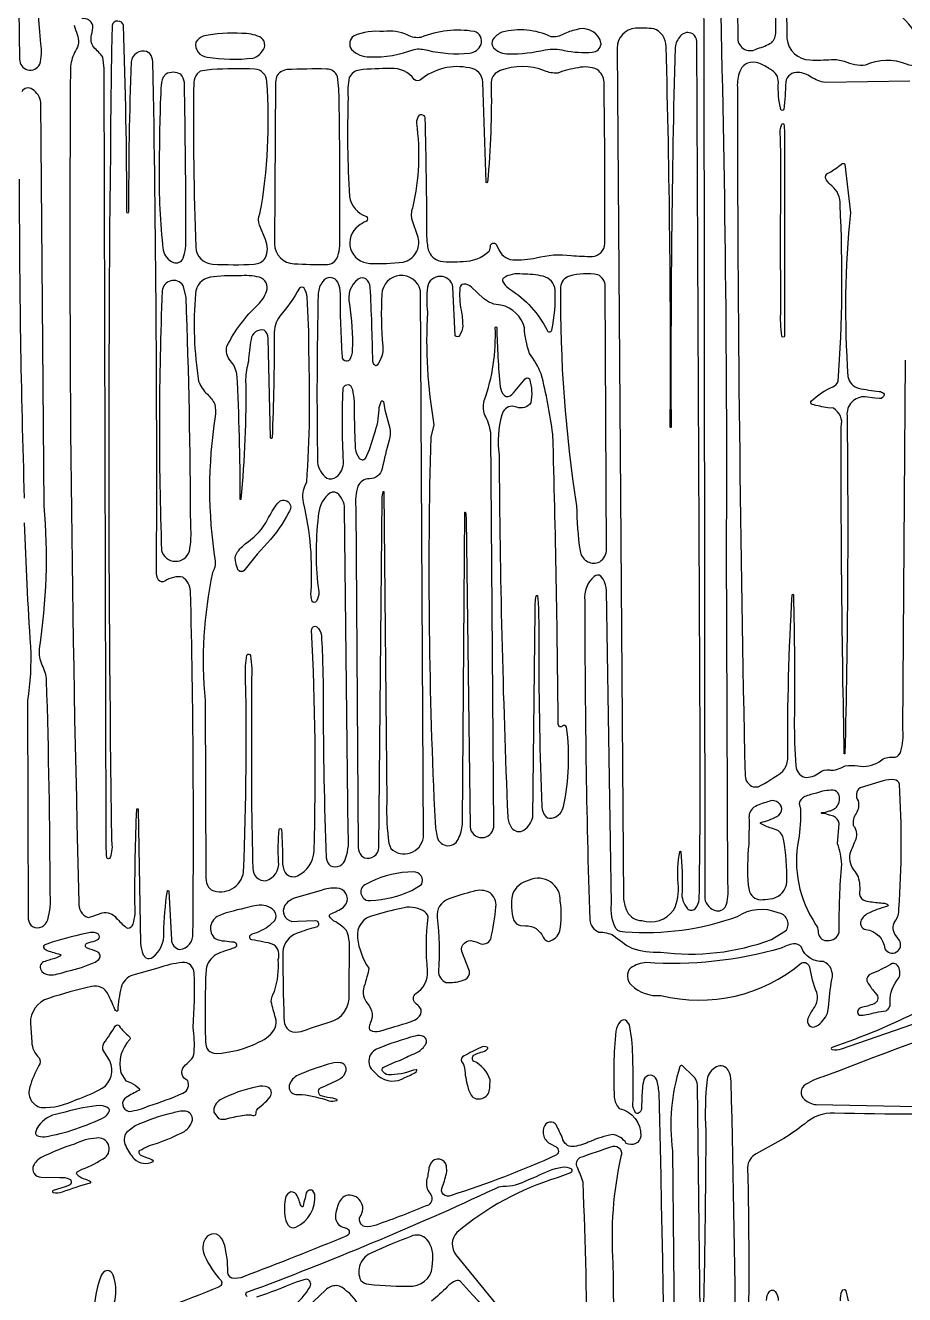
# Model space of a CAD drawing. Header units: metres. Extents: x 0.1 to 11.9, y 2.5 to 10.6.
# Drawn here: x 7.717 to 9.072, y 5.194 to 7.151 of the extents above; entities that cross this region are included whole.
import ezdxf

# ---------------------------------------------------------------- set-up
doc = ezdxf.new("R2010")
doc.units = ezdxf.units.M

msp = doc.modelspace()

# ---------------------------------------------------------------- linework, layer by layer
at = {"layer": 'Layer 1', "color": 0}
for points in [[(7.7318, 8.6276, 0.2686), (7.72569, 8.635, 0.2686), (7.71623, 8.63338, 0.1474), (7.69722, 8.60239, 0.0598), (7.69037, 8.43139), (7.70837, 7.09929, 0.3521), (7.72075, 7.08279, 0.3521), (7.73952, 7.09133, 0.1035), (7.7411, 7.12291, -0.0432), (7.73908, 7.42088), (7.73665, 7.64191, -0.0095), (7.7318, 8.6276)], [(8.8684, 7.54729, 0.0375), (8.83717, 7.65499, 0.0299), (8.82688, 7.67978, 0.5213), (8.81313, 7.68519), (8.81058, 7.6788, 0.0578), (8.80995, 7.64059), (8.81523, 7.13085, 0.2716), (8.82616, 7.11429, 0.2716), (8.84597, 7.11574, 0.0709), (8.86752, 7.12451, 0.1743), (8.87401, 7.1411, 0.012), (8.8684, 7.54729)], [(8.76438, 5.80455, 0.2997), (8.78256, 5.7857, 0.3856), (8.79781, 5.79593, 0.0963), (8.79999, 5.82814), (8.79809, 6.34718, 0.0081), (8.78725, 7.25338, 0.178), (8.78038, 7.26713, 0.398), (8.76936, 7.26713, 0.1775), (8.76252, 7.25338, 0.0134), (8.76315, 7.15244), (8.76438, 5.80455)], [(8.4518, 7.14075, 0.1273), (8.43781, 7.12964, 0.3115), (8.43896, 7.11677, 0.2052), (8.46238, 7.10741, 0.0623), (8.51873, 7.11364, -0.1005), (8.54794, 7.11263, 0.0696), (8.59105, 7.10982, 0.3507), (8.60459, 7.12238), (8.60308, 7.12907, 0.3859), (8.566, 7.14448, 0.0606), (8.54661, 7.13777, -0.1767), (8.52765, 7.13381, 0.1739), (8.4518, 7.14075)], [(8.63931, 5.8038, 0.0597), (8.64462, 5.78466, 0.2716), (8.66744, 5.77078, 0.3206), (8.71641, 5.78681, 0.1532), (8.72324, 5.82783, -0.0594), (8.72587, 5.877, -0.3452), (8.72684, 5.87775, -0.3452), (8.7278, 5.877, -0.0256), (8.72939, 5.81518, 0.2121), (8.73778, 5.78907, 0.4148), (8.74951, 5.78907, 0.1695), (8.75592, 5.80388, 0.0058), (8.75728, 6.04718), (8.75235, 7.12648, 0.1946), (8.74602, 7.13821, 0.3617), (8.72728, 7.13515, 0.1501), (8.71864, 7.1171, 0.0078), (8.71258, 6.53174, -0.3867), (8.71191, 6.53114, -0.3857), (8.71127, 6.53174, 0.0085), (8.70487, 7.11878, 0.319), (8.68586, 7.14608, 0.0345), (8.65782, 7.1468, 0.3992), (8.62946, 7.11638), (8.63931, 5.8038)], [(8.06778, 7.10076, 0.2041), (8.08231, 7.11173, 0.5179), (8.0785, 7.13352, 0.1084), (8.05111, 7.13895, 0.0709), (7.99144, 7.13466, 0.1646), (7.98012, 7.12536, 0.4512), (7.99736, 7.10228, 0.0651), (8.06778, 7.10076)], [(8.26948, 7.14161, 0.1306), (8.22314, 7.13482, 0.4221), (8.22012, 7.11424, 0.209), (8.24826, 7.10267, 0.1019), (8.31677, 7.11429, -0.1235), (8.33688, 7.11282, 0.0793), (8.4019, 7.10826, 0.2656), (8.41965, 7.1216, 0.436), (8.40937, 7.14178, 0.1391), (8.32678, 7.13269, -0.17), (8.30657, 7.1363, 0.1556), (8.26948, 7.14161)], [(8.21475, 7.03984, 0.0231), (8.21688, 6.88754, 0.2851), (8.24292, 6.85673, -0.5285), (8.2429, 6.84958, 0.0375), (8.23034, 6.84186, 0.32), (8.21862, 6.80678, 0.32), (8.24797, 6.78428, 0.0395), (8.29968, 6.78622, 0.4302), (8.32259, 6.82433), (8.31304, 6.85272, -0.1285), (8.31508, 6.87199, 0.0892), (8.32057, 7.00037, -0.2157), (8.32512, 7.01313, -0.2714), (8.33051, 7.01297, -0.2719), (8.33301, 7.00819, -0.0065), (8.33573, 6.82577, 0.0387), (8.33821, 6.80509, 0.2664), (8.35695, 6.78762, 0.054), (8.39185, 6.78734, 0.1921), (8.43195, 6.80302, 0.1659), (8.43429, 6.81214, -0.3272), (8.43881, 6.81557, -0.3271), (8.44343, 6.81229), (8.4458, 6.80775, 0.2823), (8.46849, 6.78975, 0.0534), (8.50485, 6.79258, -0.0999), (8.55846, 6.79648, 0.0225), (8.59124, 6.79497, 0.394), (8.61036, 6.81489, 0.0054), (8.60917, 7.06386, 0.2381), (8.5987, 7.08312, 0.1743), (8.5694, 7.08585, 0.0497), (8.5378, 7.07782, -0.1252), (8.51747, 7.08126, 0.1875), (8.4493, 7.08145, 0.3161), (8.43522, 7.06348, -0.0284), (8.42965, 6.90955, -0.3648), (8.42846, 6.90855, -0.3648), (8.42728, 6.90955), (8.42238, 7.06391, 0.3735), (8.40194, 7.0856, 0.2315), (8.32643, 7.06721, -0.3645), (8.31678, 7.06779, 0.2612), (8.28037, 7.08467, 0.0276), (8.23217, 7.08244, 0.2577), (8.21661, 7.07085, 0.0793), (8.21475, 7.03984)], [(7.93365, 7.07625), (7.92969, 7.07149, 0.1018), (7.9262, 7.05426, 0.0114), (7.92372, 6.93139, 0.0353), (7.92963, 6.80487, 0.2506), (7.94548, 6.78568, 0.4048), (7.9604, 6.79209, 0.1141), (7.96458, 6.82294, 0.0057), (7.96234, 7.06342, 0.1736), (7.9568, 7.07583, 0.2473), (7.93365, 7.07625)], [(8.07891, 6.86071, 0.0644), (8.08938, 7.06448, 0.3894), (8.07096, 7.08394, 0.0199), (8.00448, 7.08336), (7.98689, 7.08045), (7.98219, 7.0764, 0.1703), (7.97677, 7.06348, 0.0125), (7.98006, 6.80918, 0.3842), (8.00548, 6.78319, 0.0293), (8.06999, 6.78312, 0.2362), (8.08709, 6.79236, 0.2178), (8.08725, 6.82102), (8.07822, 6.84315, -0.2098), (8.07891, 6.86071)], [(8.2018, 6.82293, 0.008), (8.20043, 7.05334), (8.19854, 7.07223, 0.3046), (8.18151, 7.08393, 0.0163), (8.12065, 7.08308, 0.2547), (8.10421, 7.07182), (8.10277, 7.06351), (8.10124, 6.81415, 0.4039), (8.13165, 6.78379, 0.0122), (8.18054, 6.78233, 0.2744), (8.19748, 6.7919, 0.1233), (8.2018, 6.82293)], [(8.88745, 6.67201, -0.3522), (8.88536, 6.67034, -0.3522), (8.88328, 6.67201, -0.0441), (8.88164, 6.71163), (8.88102, 6.83665, 0.0135), (8.88091, 6.98573, -0.1208), (8.88315, 6.99884, -0.3263), (8.88468, 6.99996, -0.3263), (8.88621, 6.99884, -0.0544), (8.88743, 6.97446), (8.88745, 6.67201)], [(8.97301, 6.87447, 0.2529), (8.96009, 6.90368, -0.0687), (8.95221, 6.91249, -0.3963), (8.95258, 6.92215), (8.95866, 6.92561, 0.045), (8.97533, 6.93732, -0.54), (8.98016, 6.93702), (8.98894, 6.86245, 0.0431), (8.98515, 6.60977, 0.2945), (9.00119, 6.59185, 0.0309), (9.0334, 6.58686, -0.1179), (9.04019, 6.58402, -0.305), (9.04124, 6.58113, -0.3369), (9.03399, 6.57576), (9.02684, 6.57647), (9.0118, 6.57867, 0.4509), (8.98375, 6.54901, -0.0094), (8.98045, 6.02804, -0.371), (8.98002, 6.02766, -0.3732), (8.97958, 6.02804, -0.0058), (8.97473, 6.53234, 0.3441), (8.96265, 6.56073), (8.95416, 6.56174, -0.0323), (8.92979, 6.56668, -0.2698), (8.92779, 6.5691, -0.2693), (8.92889, 6.57203, -0.0959), (8.96197, 6.59397, 0.2009), (8.97018, 6.60227, 0.0305), (8.97301, 6.87447)], [(7.92719, 6.34167, 0.333), (7.94816, 6.32485, 0.333), (7.9702, 6.34024, 0.0663), (7.97207, 6.37989, 0.0089), (7.96491, 6.7322), (7.96026, 6.75033, 0.3158), (7.94131, 6.7574, 0.3158), (7.92822, 6.74199, 0.019), (7.92719, 6.34167)], [(8.21486, 5.90619), (8.20937, 6.40615, 0.2187), (8.19784, 6.43002, 0.3489), (8.18366, 6.42756, 0.1934), (8.16863, 6.39375, 0.0621), (8.16944, 6.27762, -0.1755), (8.16558, 6.26305, -0.2792), (8.16247, 6.26117, -0.2798), (8.15935, 6.26305, -0.1037), (8.15764, 6.27835, 0.0743), (8.14596, 6.41543, -0.1852), (8.15107, 6.44668, 0.0269), (8.15404, 6.64716, 0.0208), (8.15161, 6.73231, 0.1215), (8.1469, 6.74599, 0.5095), (8.13986, 6.74577, -0.0404), (8.10956, 6.70263, 0.1795), (8.10102, 6.67448, -0.0102), (8.09761, 6.51518, -0.3805), (8.09639, 6.51409, -0.3799), (8.09519, 6.51518), (8.09175, 6.66882, 0.2295), (8.08542, 6.68101, 0.4691), (8.06521, 6.6668, 0.0329), (8.06112, 6.63325, 0.0475), (8.05676, 6.60551, -0.0282), (8.04928, 6.42061, -0.3822), (8.04885, 6.42023, -0.3803), (8.04844, 6.42061, 0.0127), (8.04345, 6.6137, 0.1251), (8.03346, 6.6342, -0.2489), (8.02795, 6.65657, -0.0875), (8.07606, 6.72096, 0.109), (8.08899, 6.7409, 0.4465), (8.07801, 6.76275, 0.0879), (8.0465, 6.76482, 0.0535), (8.00196, 6.7628, 0.3459), (7.97954, 6.73752, 0.0606), (7.98435, 6.60251, 0.1127), (7.99785, 6.58231, -0.1019), (8.00911, 6.56698, -0.098), (8.00995, 6.54811, 0.0785), (8.00995, 6.32498, -0.1572), (8.0057, 6.30734, 0.0755), (7.99424, 6.11033), (7.99555, 5.83598, 0.1307), (7.99943, 5.82219), (8.00379, 5.81801, 0.4934), (8.05371, 5.84608, 0.0158), (8.0564, 6.16343), (8.05874, 6.1802, -0.3013), (8.06175, 6.18162, -0.3016), (8.06423, 6.1794, -0.0619), (8.06564, 6.14051), (8.06608, 6.06297, 0.0105), (8.068, 5.85131, 0.4539), (8.08785, 5.8323, 0.3774), (8.10749, 5.86209, -0.0397), (8.10858, 5.91129, -0.357), (8.11038, 5.91276, -0.3576), (8.1122, 5.91129, -0.0102), (8.1137, 5.86211, 0.1298), (8.11766, 5.84494, 0.3636), (8.13659, 5.83984, 0.2837), (8.16217, 5.87747, 0.0206), (8.15846, 6.21895, -0.2735), (8.16109, 6.22384, -0.2736), (8.16664, 6.22389, -0.1582), (8.17357, 6.21079, -0.0143), (8.17641, 6.11033, 0.0107), (8.18109, 5.86767, 0.1779), (8.18753, 5.85514, 0.4786), (8.2109, 5.86654, 0.114), (8.21486, 5.90619)], [(8.32627, 6.74194, 0.3762), (8.29413, 6.76539, 0.3762), (8.26668, 6.73659, 0.0354), (8.26818, 6.65633, -0.1906), (8.25955, 6.62725, -0.3905), (8.25601, 6.62711, -0.183), (8.25273, 6.63308, 0.0092), (8.24884, 6.74777, 0.1952), (8.24221, 6.76017, 0.2931), (8.23034, 6.75993, 0.3137), (8.21691, 6.72145, -0.045), (8.22123, 6.65078, -0.1364), (8.21673, 6.63478, -0.2857), (8.20976, 6.63416, -0.2861), (8.20611, 6.64015, -0.0202), (8.20304, 6.73752, 0.1072), (8.19873, 6.75524, 0.5599), (8.17574, 6.75639, 0.1454), (8.16865, 6.73806, 0.0103), (8.16764, 6.47745, 0.2254), (8.18202, 6.45327, 0.3131), (8.19681, 6.455, 0.2402), (8.20765, 6.47878, -0.0257), (8.20709, 6.58945, -0.3012), (8.21074, 6.59638, -0.301), (8.21854, 6.59572), (8.22149, 6.58962, -0.056), (8.22405, 6.5516, 0.0077), (8.22587, 6.49863, 0.1519), (8.23185, 6.48391, 0.4986), (8.24136, 6.48357, 0.0577), (8.25517, 6.52143, 0.0804), (8.26248, 6.55842, -0.1064), (8.26593, 6.5714, -0.2942), (8.26752, 6.57233, -0.2953), (8.26904, 6.57126), (8.27156, 6.55817), (8.27887, 6.53013, -0.1197), (8.27799, 6.5114, 0.0202), (8.26728, 6.46774, -0.3625), (8.24772, 6.45221, 0.3122), (8.22993, 6.44054, 0.1047), (8.22667, 6.40831), (8.23007, 5.88349, 0.1611), (8.2352, 5.87065), (8.23998, 5.86748, 0.4764), (8.26225, 5.88349), (8.26701, 6.42153, -0.0503), (8.26863, 6.43228, -0.3643), (8.26921, 6.43269, -0.3659), (8.26973, 6.43219), (8.2742, 5.95287, 0.0404), (8.27761, 5.88996), (8.28058, 5.88186, 0.28), (8.31084, 5.87512, 0.2799), (8.33077, 5.89887), (8.32627, 6.74194)], [(8.44757, 6.48885, 0.0089), (8.46077, 5.93097, 0.1554), (8.46675, 5.91398, 0.4069), (8.48583, 5.91045, 0.2001), (8.49925, 5.93043), (8.50288, 6.24808, -0.0482), (8.50466, 6.27142, -0.3413), (8.50575, 6.27226, -0.34), (8.50683, 6.27142, -0.0227), (8.5085, 6.18917, 0.0083), (8.51311, 5.94603, 0.1467), (8.51955, 5.93111, 0.2944), (8.53095, 5.92937, 0.2919), (8.54666, 5.94675, 0.0854), (8.5516, 6.06903, 0.5545), (8.54481, 6.07056, -0.2799), (8.54066, 6.06953), (8.53847, 6.0731, 0.0057), (8.53026, 6.52075, 0.0298), (8.51229, 6.61399, 0.0558), (8.49449, 6.64544, -0.0766), (8.48652, 6.68496, 0.2867), (8.45033, 6.71989, -0.1734), (8.42365, 6.73017), (8.40511, 6.7476, 0.1954), (8.39286, 6.75218, 0.3593), (8.38705, 6.74709, 0.0728), (8.38894, 6.71202, -0.0418), (8.39136, 6.68807, -0.1539), (8.38668, 6.67326, -0.2817), (8.38345, 6.67091, -0.2813), (8.37989, 6.67272), (8.3764, 6.74772, 0.3625), (8.35668, 6.76418, 0.3625), (8.33696, 6.74772, 0.0556), (8.33701, 6.70905, 0.0575), (8.34697, 6.53542), (8.342, 6.51617, 0.0187), (8.34876, 5.92245, 0.0409), (8.35207, 5.89947, 0.3386), (8.36844, 5.88628, 0.3387), (8.38545, 5.89863, 0.1059), (8.39106, 5.92272), (8.39456, 6.4001, -0.3618), (8.39503, 6.4005, -0.3598), (8.39549, 6.40012, -0.0442), (8.39668, 6.38968), (8.40265, 5.91521, 0.3834), (8.42078, 5.89867, 0.3834), (8.43917, 5.91494), (8.43495, 6.52001, 0.0885), (8.42698, 6.54735, -0.1845), (8.4245, 6.5726, 0.0988), (8.44141, 6.68515, -0.3797), (8.44259, 6.6862, -0.379), (8.44376, 6.68515, 0.0168), (8.44913, 6.59368, 0.1454), (8.45562, 6.58037, 0.3896), (8.46685, 6.58192, 0.0225), (8.48759, 6.60615, -0.5665), (8.49416, 6.60598, -0.1295), (8.4962, 6.56897, -0.3488), (8.4746, 6.56253), (8.46737, 6.56422, 0.3289), (8.45178, 6.55067, 0.1086), (8.44757, 6.48885)], [(8.48358, 6.76737, 0.2125), (8.4532, 6.76086, 0.2846), (8.45463, 6.75349, 0.1126), (8.46397, 6.7445, -0.1396), (8.5213, 6.68108, 0.2997), (8.52501, 6.67867, 0.2995), (8.52868, 6.68112, 0.0663), (8.53375, 6.74322, 0.3299), (8.51537, 6.76429, 0.0764), (8.48358, 6.76737)], [(8.56683, 6.41022, 0.0311), (8.57226, 6.34072, 0.458), (8.60001, 6.32275, 0.2765), (8.61285, 6.34107), (8.61115, 6.74877, 0.2715), (8.59976, 6.76677, 0.1017), (8.55582, 6.7647, 0.2949), (8.5421, 6.74782, 0.0407), (8.56683, 6.41022)], [(8.10628, 6.41436, -0.4379), (8.12223, 6.41663, -0.438), (8.1232, 6.40054, -0.0674), (8.0906, 6.35308), (8.07438, 6.33587), (8.05386, 6.31004, -0.5483), (8.04419, 6.3138, -0.0334), (8.04107, 6.32599, -0.2305), (8.04451, 6.33941, -0.0901), (8.06047, 6.35482, 0.1152), (8.09055, 6.38903, -0.0411), (8.10628, 6.41436)], [(8.57963, 6.26393, 0.0081), (8.58711, 5.77223, 0.2765), (8.60139, 5.75289, -0.1294), (8.62375, 5.74778, 0.0449), (8.65196, 5.72817, 0.0986), (8.69614, 5.72218, 0.1229), (8.86719, 5.74165), (8.89037, 5.7561, 0.5454), (8.87751, 5.78272, 0.2465), (8.81447, 5.77677, -0.1084), (8.64159, 5.75313, -0.2164), (8.62769, 5.7579, -0.1583), (8.62092, 5.79658), (8.6132, 6.27963, 0.0927), (8.6081, 6.29736), (8.60425, 6.30208, 0.344), (8.5942, 6.30156, 0.2629), (8.57963, 6.26393)], [(8.95627, 5.93982, 0.4824), (8.97096, 5.96553, 0.2608), (8.96211, 5.97189, 0.0887), (8.93671, 5.96741, 0.027), (8.91847, 5.96198, 0.258), (8.9102, 5.95127), (8.91186, 5.94251, -0.0567), (8.90879, 5.8953, 0.1956), (8.93538, 5.76494, -0.1559), (8.93914, 5.75438, 0.3334), (8.94929, 5.73996), (8.9561, 5.73993, 0.4001), (8.97178, 5.75603, -0.0234), (8.97552, 5.85777, 0.0718), (8.96922, 5.88925), (8.97178, 5.92043, 0.2106), (8.96313, 5.93183), (8.95656, 5.93341, 0.0764), (8.94501, 5.93599, -0.3595), (8.9445, 5.93659, -0.3598), (8.945, 5.93722, 0.063), (8.95627, 5.93982)], [(9.06443, 5.98105, 0.3218), (9.0566, 5.98792, 0.0906), (9.0392, 5.98639), (9.00374, 5.97549, 0.3929), (9.00074, 5.95536, -0.2263), (8.99758, 5.93573, 0.2111), (8.99344, 5.91761, -0.2449), (8.99742, 5.89637, 0.021), (8.9882, 5.87387, 0.2385), (8.99635, 5.84607), (9.00088, 5.83823, -0.0912), (9.00288, 5.81144, 0.254), (9.01209, 5.80099), (9.01984, 5.79993, 0.0173), (9.04135, 5.79762, -0.1659), (9.04659, 5.79511, -0.5602), (9.0461, 5.79297, 0.0383), (9.02043, 5.78379, 0.1696), (9.00574, 5.77204, 0.4809), (9.01248, 5.75678, -0.3613), (9.04206, 5.72719, 0.4147), (9.05985, 5.72233, 0.4146), (9.06467, 5.74013), (9.05947, 5.74711, -0.3387), (9.05781, 5.76996, 0.1907), (9.06363, 5.78878, 0.0348), (9.06443, 5.98105)], [(8.83119, 5.82513), (8.83345, 5.81505, 0.349), (8.85391, 5.8031, 0.0332), (8.86927, 5.80481, 0.336), (8.89089, 5.83047, 0.0498), (8.88601, 5.8961, 0.2158), (8.87624, 5.91017), (8.86709, 5.91315, -0.0401), (8.85058, 5.92045, -0.3001), (8.85014, 5.92128, -0.3018), (8.85074, 5.92201, 0.0575), (8.87548, 5.93104, 0.2463), (8.88337, 5.94355, 0.5192), (8.8613, 5.95375, 0.0653), (8.84005, 5.94548, 0.261), (8.8327, 5.92684, -0.0075), (8.83221, 5.88841, 0.0393), (8.83119, 5.82513)], [(8.24049, 5.826, 0.353), (8.23518, 5.81025, 0.353), (8.24944, 5.80173, 0.0998), (8.31285, 5.81734), (8.3279, 5.82633, 0.2686), (8.32717, 5.83982, 0.2685), (8.31511, 5.84589, 0.1054), (8.24968, 5.83072), (8.24049, 5.826)], [(8.54175, 5.80053, 0.5655), (8.49381, 5.83293, 0.2515), (8.4679, 5.81076, 0.1294), (8.4703, 5.77103, 0.2442), (8.48038, 5.76295), (8.48807, 5.76287, -0.3194), (8.51518, 5.74509, 0.2447), (8.52374, 5.73873, 0.2721), (8.54129, 5.75509, 0.0804), (8.54175, 5.80053)], [(8.129, 5.59896, 0.1298), (8.14683, 5.60131, -0.0083), (8.18575, 5.61404, 0.368), (8.21638, 5.65672), (8.21673, 5.73756, 0.0681), (8.21243, 5.75547, 0.0783), (8.19296, 5.77009, -0.1304), (8.18624, 5.77722, -0.4115), (8.18725, 5.78067, 0.0397), (8.2078, 5.79148), (8.21183, 5.79663, 0.5458), (8.1973, 5.82083, 0.0966), (8.17297, 5.8172), (8.13164, 5.8052, 0.1576), (8.1169, 5.79358, 0.4978), (8.12777, 5.76955), (8.13688, 5.76964), (8.16451, 5.77088, -0.3595), (8.16926, 5.76604, -0.3597), (8.16541, 5.76045, 0.0294), (8.13615, 5.75119, 0.3159), (8.11425, 5.72234, 0.0107), (8.11615, 5.61497, 0.2952), (8.129, 5.59896)], [(8.4335, 5.81357, 0.2061), (8.40757, 5.81578, 0.0192), (8.36999, 5.80421, 0.3667), (8.35203, 5.77533, -0.0472), (8.35406, 5.69297, 0.3062), (8.36532, 5.67546), (8.37274, 5.67535, 0.0963), (8.39497, 5.67977, 0.3424), (8.40167, 5.69273), (8.38987, 5.72284, -0.2683), (8.39398, 5.73617, -0.2684), (8.40759, 5.73927, -0.0248), (8.4169, 5.73606, 0.4386), (8.43464, 5.74231, 0.0268), (8.44267, 5.79199, 0.2533), (8.4335, 5.81357)], [(7.99572, 5.69513, 0.021), (7.99507, 5.58363, 0.1723), (7.99902, 5.57117, 0.1853), (8.01118, 5.5659, 0.1076), (8.07778, 5.58353, 0.1686), (8.10254, 5.60528, 0.1557), (8.10288, 5.62084, -0.0208), (8.09628, 5.64548, -0.1319), (8.10116, 5.66161, 0.1041), (8.10691, 5.71086, 0.3255), (8.10031, 5.73339, 0.0697), (8.08304, 5.73789, 0.0321), (8.06636, 5.74086, -0.3293), (8.06314, 5.74562, -0.3295), (8.06674, 5.75011, 0.1013), (8.09464, 5.76442), (8.10178, 5.77064, 0.3545), (8.10063, 5.78561, 0.2615), (8.07426, 5.79401, 0.0208), (8.02536, 5.78217), (8.01541, 5.77806, 0.5514), (8.00958, 5.74298, 0.116), (8.02455, 5.73944, 0.0436), (8.03878, 5.73781, -0.3479), (8.04277, 5.7335, -0.3478), (8.03949, 5.72864, 0.0305), (8.01134, 5.71847, 0.2211), (7.99572, 5.69513)], [(8.22934, 5.74383, 0.1234), (8.24673, 5.69738, -0.0923), (8.24352, 5.68384, -0.0366), (8.239, 5.66869, 0.2604), (8.24483, 5.64271, -0.1289), (8.2517, 5.62738, -0.1215), (8.24868, 5.61262, 0.1036), (8.24717, 5.60466, 0.259), (8.24889, 5.60172, 0.1937), (8.26289, 5.60011, 0.0064), (8.31064, 5.61464, 0.1437), (8.32463, 5.62328, 0.3586), (8.3255, 5.63682, 0.0228), (8.31854, 5.6436, -0.4685), (8.31898, 5.65838, 0.2876), (8.33729, 5.69318, -0.0546), (8.33821, 5.77637, 0.205), (8.33009, 5.78614, 0.1993), (8.2967, 5.78955, 0.0201), (8.2544, 5.7788, 0.4077), (8.22934, 5.74383)], [(7.78154, 5.69278, 0.0498), (7.82489, 5.70653), (7.8304, 5.71091, 0.5171), (7.82824, 5.72253, 0.0229), (7.81281, 5.72817, -0.3334), (7.80984, 5.73203, -0.3337), (7.81272, 5.73598, -0.0212), (7.82469, 5.73955), (7.82988, 5.74223, 0.4671), (7.82984, 5.74961, 0.1799), (7.81752, 5.75248, 0.0233), (7.75864, 5.73731), (7.74603, 5.73293, 0.3888), (7.74535, 5.72948, 0.1615), (7.75114, 5.72458, 0.0178), (7.77099, 5.71864, -0.2698), (7.77171, 5.71771, -0.2711), (7.77126, 5.71661, -0.0964), (7.76281, 5.7125, 0.0242), (7.74546, 5.70696, 0.5523), (7.74284, 5.69247, 0.2517), (7.75752, 5.68697, 0.0674), (7.78154, 5.69278)], [(8.88208, 5.72815, -0.0867), (8.67421, 5.70592, 0.1327), (8.65059, 5.69799, 0.4431), (8.65157, 5.67121, 0.2201), (8.69693, 5.65527, 0.2388), (8.91367, 5.70535, -0.5143), (8.92575, 5.69867, 0.0462), (8.93646, 5.66052, -0.2369), (8.93213, 5.63548, 0.0431), (8.92346, 5.62001, 0.3239), (8.92549, 5.60916, 0.3238), (8.93643, 5.60769, 0.16), (8.95341, 5.62798), (8.95503, 5.63681, -0.0236), (8.96038, 5.68007, 0.3806), (8.94734, 5.70748, -0.3352), (8.91359, 5.72967, 0.2532), (8.90117, 5.73481, 0.0808), (8.88208, 5.72815)], [(7.97584, 5.60602, 0.0278), (7.9777, 5.68975, 0.1511), (7.97194, 5.70232, 0.2122), (7.95918, 5.70611, 0.0597), (7.92164, 5.69722), (7.88301, 5.68664, 0.267), (7.86516, 5.66761, 0.0546), (7.85968, 5.63215, -0.4474), (7.85796, 5.63117, -0.2039), (7.85515, 5.63367, 0.0331), (7.84477, 5.65675, 0.3784), (7.81897, 5.66894, 0.0237), (7.75291, 5.65083, 0.3387), (7.72506, 5.61192), (7.72727, 5.58382, 0.2182), (7.73854, 5.55931, -0.2838), (7.738, 5.54711, 0.0579), (7.72428, 5.51427, 0.4527), (7.7414, 5.48251, 0.1312), (7.79592, 5.49486, 0.0458), (7.8358, 5.51215, 0.3759), (7.84744, 5.55424), (7.83824, 5.5692, -0.2923), (7.83835, 5.58148, 0.0182), (7.85622, 5.60869, -0.4977), (7.86171, 5.60823, 0.0437), (7.87717, 5.59206, -0.3783), (7.87821, 5.5874, 0.2603), (7.86448, 5.53613), (7.87212, 5.52358), (7.87927, 5.52087, -0.0797), (7.89276, 5.51191, -0.5085), (7.89238, 5.50875, 0.0369), (7.87283, 5.49805, 0.3141), (7.86733, 5.48592, 0.3141), (7.87681, 5.47656, 0.0757), (7.90779, 5.48496, 0.0267), (7.96018, 5.50462, 0.4216), (7.96747, 5.52405, -0.5147), (7.96187, 5.54595, -0.0311), (7.97151, 5.55492, 0.2125), (7.9775, 5.56773, 0.0479), (7.97584, 5.60602)], [(9.06361, 5.68223, 0.2501), (9.06173, 5.70173, 0.401), (9.05077, 5.703, -0.0278), (9.02084, 5.68839, 0.3766), (9.01438, 5.6781, 0.0614), (9.02464, 5.66243), (9.02954, 5.65643, -0.4538), (9.02559, 5.64257, -0.0469), (9.00471, 5.63646, 0.4054), (9.00026, 5.62748, 0.3241), (9.00293, 5.62501, 0.099), (9.01375, 5.62582, -0.0199), (9.04384, 5.63182, 0.3523), (9.05005, 5.64563, -0.1795), (9.06361, 5.68223)], [(8.30229, 5.5289, 0.0582), (8.31939, 5.53732, 0.2126), (8.32089, 5.53967, 0.4627), (8.31989, 5.54081), (8.31566, 5.5401, -0.1011), (8.27639, 5.53287, -0.2034), (8.26791, 5.53838, -0.4008), (8.26886, 5.54404, -0.0518), (8.29572, 5.55571, -0.0213), (8.31964, 5.56665, 0.1226), (8.33363, 5.57886, 0.4612), (8.33117, 5.59203, 0.15), (8.3182, 5.59274, 0.032), (8.26086, 5.57341, 0.2779), (8.24695, 5.55781, 0.2778), (8.25424, 5.53823), (8.2612, 5.53157, 0.3348), (8.30229, 5.5289)], [(8.4335, 5.52514, 0.2114), (8.40805, 5.55405, -0.524), (8.41041, 5.56432, -0.0511), (8.41935, 5.56759, 0.1615), (8.42973, 5.57307, 0.5182), (8.42919, 5.57539, 0.2226), (8.41918, 5.57504, 0.0141), (8.39349, 5.56217, 0.4135), (8.38953, 5.55364, -0.144), (8.39429, 5.54295, 0.0524), (8.39911, 5.51452, 0.1545), (8.40773, 5.4978, 0.28), (8.42551, 5.4986, 0.28), (8.43298, 5.51475), (8.4335, 5.52514)], [(8.14367, 5.50244, -0.0614), (8.18499, 5.49289, 0.1578), (8.1974, 5.49345, 0.2873), (8.19786, 5.49414, 0.2885), (8.19745, 5.49486, 0.0977), (8.19123, 5.49672, -0.0229), (8.17503, 5.49977, -0.2947), (8.1694, 5.5054, -0.2948), (8.17221, 5.51284, 0.0312), (8.20294, 5.52715, 0.1925), (8.21167, 5.53948, 0.4399), (8.20233, 5.55164, 0.112), (8.18393, 5.54914, 0.0285), (8.13792, 5.53247, 0.2359), (8.1239, 5.51625, 0.426), (8.13427, 5.50233), (8.14367, 5.50244)], [(8.71476, 5.4156), (8.72684, 4.14088, 0.1156), (8.73146, 4.12291, 0.294), (8.74319, 4.1172), (8.75065, 4.12002, -0.2821), (8.78691, 4.12032, 0.2266), (8.79729, 4.12141, 0.2874), (8.81556, 4.15673), (8.81532, 4.61033, 0.0057), (8.80529, 5.52255, 0.108), (8.80059, 5.53992, 0.415), (8.78254, 5.54529, 0.2374), (8.76817, 5.52551, 0.0437), (8.76606, 5.44707, -0.0063), (8.76018, 5.0802, -0.363), (8.75939, 5.07954, -0.363), (8.7586, 5.0802), (8.75338, 5.51654, 0.1923), (8.74632, 5.53152), (8.73033, 5.54667, 0.4585), (8.72611, 5.54584, 0.1082), (8.71476, 5.4156)], [(8.01773, 5.49431, 0.2923), (8.00759, 5.47512), (8.01501, 5.46538, 0.167), (8.02908, 5.46568, -0.0177), (8.05452, 5.4708, -0.1204), (8.06789, 5.47043, 0.5572), (8.07295, 5.47359, -0.2702), (8.0774, 5.48247, 0.0295), (8.08954, 5.4927), (8.09477, 5.49912, 0.4486), (8.09099, 5.51411, 0.1515), (8.07465, 5.51452, 0.0708), (8.01773, 5.49431)], [(7.84057, 5.46857, 0.1328), (7.84657, 5.47651, 0.3052), (7.84563, 5.48106, 0.1434), (7.83314, 5.48558, 0.058), (7.77885, 5.4753), (7.76808, 5.47298, 0.19), (7.73745, 5.45408, 0.1159), (7.73303, 5.44381, 0.3028), (7.73486, 5.43958, 0.1312), (7.74681, 5.43735, 0.0754), (7.84057, 5.46857)], [(7.88647, 5.45403), (7.87329, 5.44416, 0.2755), (7.87191, 5.42327, 0.0806), (7.88518, 5.40323, 0.3181), (7.91425, 5.39921, 0.5569), (7.91426, 5.40036, 0.052), (7.90577, 5.40448), (7.897, 5.40797, -0.5321), (7.89334, 5.41601, -0.0735), (7.92086, 5.42768, 0.0372), (7.96231, 5.44572, 0.1949), (7.97475, 5.46323, 0.4139), (7.96436, 5.4768, 0.1022), (7.94407, 5.47386, 0.0538), (7.88647, 5.45403)], [(7.7929, 5.42622, 0.0334), (7.74175, 5.40546, 0.144), (7.72967, 5.39291, 0.5306), (7.7416, 5.37495), (7.77028, 5.37458, -0.1366), (7.78553, 5.37213, -0.5491), (7.78553, 5.36284), (7.7785, 5.36002), (7.75997, 5.35435, 0.3427), (7.75888, 5.35272, 0.3422), (7.76019, 5.35127, 0.1189), (7.77454, 5.35239, -0.0254), (7.81738, 5.36629, 0.2837), (7.81801, 5.36703, 0.2814), (7.81763, 5.36791, 0.0899), (7.8103, 5.37145, -0.1184), (7.79745, 5.37859, -0.4075), (7.79717, 5.3835), (7.80468, 5.3873, 0.0682), (7.84008, 5.40555, 0.3432), (7.84519, 5.42552, 0.3432), (7.82709, 5.43537, 0.0966), (7.7929, 5.42622)], [(8.16342, 5.34879), (8.16021, 5.35422, 0.4546), (8.15028, 5.35092), (8.1488, 5.34278, 0.0555), (8.1454, 5.33014, -0.489), (8.14392, 5.3295, -0.1728), (8.14139, 5.33239), (8.13985, 5.33725, 0.0672), (8.1364, 5.34614, 0.3099), (8.12668, 5.35233, 0.2851), (8.11812, 5.34338, 0.0894), (8.11738, 5.31606, 0.1326), (8.12235, 5.30127, 0.3972), (8.1343, 5.29793, 0.3189), (8.16342, 5.34879)], [(8.34475, 5.24286, 0.2129), (8.33631, 5.27919, 0.3229), (8.31148, 5.28364, 0.0154), (8.25154, 5.25863, 0.4379), (8.2343, 5.21565, 0.1889), (8.24652, 5.21029, 0.0407), (8.31468, 5.20718, 0.4019), (8.34475, 5.24286)]]:
    msp.add_lwpolyline(points, format="xyb", close=True, dxfattribs=at)
for points in [[(8.88762, 7.49013), (8.89105, 7.13081, 0.3785), (8.92664, 7.09789, 0.0188), (8.95986, 7.0985, -0.0912), (8.9795, 7.0961, 0.126), (9.01274, 7.09021, -0.2176), (9.07479, 7.09197, 0.1023), (9.09146, 7.0892, 0.2479), (9.09783, 7.09288, 0.2064), (9.10157, 7.11503, 0.0973), (9.06893, 7.16419, -0.1216)], [(7.7927, 7.15178, 0.0574), (7.79734, 7.1373, -0.2331), (7.79475, 7.11195, 0.1031), (7.78684, 7.0884), (7.78684, 7.0884, 0.0086), (7.79991, 5.79901, 0.372), (7.81398, 5.77577), (7.82106, 5.77738), (7.8359, 5.7827, -0.296), (7.85747, 5.77457, 0.0218), (7.8725, 5.76017, 0.1598), (7.8752, 5.75902, 0.3228), (7.8833, 5.76537, 0.1037), (7.8862, 5.7966, -0.0116), (7.88889, 5.94225, -0.3732), (7.8901, 5.94331, -0.3732), (7.89132, 5.94225), (7.89462, 5.73579, 0.0873), (7.89907, 5.71814), (7.90285, 5.71353, 0.3203), (7.91352, 5.71443, 0.2548), (7.93064, 5.7515, -0.0315), (7.93611, 5.81629, -0.3693), (7.93722, 5.81723, -0.3693), (7.93833, 5.81629), (7.94234, 5.74127, 0.3375), (7.9553, 5.72613, 0.4061), (7.97551, 5.75076, 0.0084), (7.97199, 6.27895, 0.2143), (7.95977, 6.3003, 0.2052), (7.93234, 6.29406, -0.3574), (7.92238, 6.29567, -0.1222), (7.91941, 6.30945, 0.0058), (7.9139, 7.09508, 0.1563), (7.90899, 7.10785), (7.90422, 7.11098, 0.4519), (7.88047, 7.09506, 0.0104), (7.8764, 6.86299, -0.3689), (7.8751, 6.86188, -0.3681), (7.87383, 6.86299, 0.0076), (7.86868, 7.15114, 0.3384), (7.85981, 7.15801, 0.3385), (7.85085, 7.15125, 0.0074), (7.85013, 5.89353, -0.1274), (7.84793, 5.86808, -0.3139), (7.8456, 5.86605, -0.3137), (7.84289, 5.86754, -0.0351), (7.8419, 5.90648), (7.83884, 7.08484), (7.83691, 7.10245, 0.0307), (7.82257, 7.11756, -0.2308), (7.81935, 7.13685, 0.0624), (7.82136, 7.15125, 0.3632), (7.8044, 7.16182, 0.4378)], [(9.08076, 7.06534), (8.95018, 7.0631, -0.0909), (8.92831, 7.07149, 0.1295), (8.90859, 7.07878, 0.4071), (8.88928, 7.06367, -0.0207), (8.88628, 7.02165, -0.3192), (8.8841, 7.02011, -0.3192), (8.88192, 7.02165, -0.0802), (8.87799, 7.0635), (8.87674, 7.07168, 0.1799), (8.86536, 7.08361, 0.0512), (8.84793, 7.09282, 0.4301), (8.81848, 7.08033, 0.0984), (8.81467, 7.05592, 0.0051), (8.82655, 5.99378, 0.2866), (8.83926, 5.97702), (8.84654, 5.97702, 0.0528), (8.88495, 6.00129, 0.1484), (8.89247, 6.01934, -0.0171), (8.89929, 6.27306, -0.3759), (8.90024, 6.27389, -0.3767), (8.9012, 6.27306, -0.0084), (8.90249, 6.07888, 0.0172), (8.90461, 6.00947, 0.279), (8.91801, 5.9918, 0.1994), (8.94081, 5.99884, -0.2072), (8.95684, 6.00304, 0.1075), (8.96303, 6.00279, 0.055), (8.97456, 6.00614), (8.981, 6.0093, -0.0677), (9.00037, 6.00915, 0.1755), (9.03345, 6.01566, -0.2033), (9.05158, 6.02269), (9.05777, 6.02258, 0.2539), (9.06685, 6.03213, 0.0951), (9.06977, 6.06497), (9.07397, 6.63511)], [(7.7156, 6.38439, 0.009), (7.7252, 6.19354, -0.048), (7.72076, 6.10992), (7.72182, 5.77317, 0.2219), (7.72847, 5.76153, 0.4761), (7.75182, 5.77206, 0.0978), (7.75555, 5.81147, 0.0073), (7.74997, 6.14082, 0.1025), (7.74333, 6.16473, -0.1367), (7.73905, 6.18991, 0.0602), (7.74628, 6.41033), (7.74123, 7.03241, 0.218), (7.72821, 7.05263, 0.4618), (7.7116, 7.04888, 0.1296)], [(7.70783, 6.91425, 0.0081), (7.71558, 6.42232)], [(9.09566, 5.63174, -0.0369), (8.96061, 5.57524, 0.3065), (8.95955, 5.57341, 0.3065), (8.96085, 5.57174, 0.1343), (8.97505, 5.5728), (9.52024, 5.76143, 0.5276)], [(9.54773, 5.7402, 0.0163), (8.9506, 5.53111, 0.0672), (8.91999, 5.51804, 0.5146), (8.91806, 5.4947, 0.1409), (8.9363, 5.48693), (9.16948, 5.48247, 0.0838)], [(8.70535, 4.13065, 0.0088), (8.69395, 5.50587, 0.0409), (8.69025, 5.52548, 0.3056), (8.68043, 5.53212, 0.3057), (8.67058, 5.52551, 0.058), (8.66759, 5.49805), (8.66673, 5.48013, -0.214), (8.66251, 5.47373, -0.3859), (8.65791, 5.47454, -0.1774), (8.65371, 5.48834, 0.0211), (8.65225, 5.58715), (8.64835, 5.61), (8.64454, 5.61571, 0.3828), (8.63453, 5.61541, 0.1685), (8.62746, 5.60024, 0.0386), (8.62504, 5.49837, 0.1802), (8.63267, 5.4812, -0.3626), (8.66581, 5.43832, -0.5399), (8.64347, 5.42723, 0.2122), (8.62231, 5.441, 0.053), (8.58776, 5.43011, -0.0677), (8.56376, 5.4225, -0.3878), (8.54592, 5.43273, 0.0373), (8.537, 5.45229, 0.309), (8.52818, 5.46005, 0.3091), (8.51774, 5.45466, 0.4444), (8.52751, 5.42621), (8.53334, 5.42273, -0.2747), (8.53869, 5.41681, -0.2749), (8.53605, 5.40927, -0.03), (8.37361, 5.34696, -0.3449), (8.3616, 5.34848, -0.3449), (8.36019, 5.36051, 0.0562), (8.36666, 5.38375), (8.36635, 5.39191, 0.3147), (8.35591, 5.40287, 0.3146), (8.34205, 5.39684), (8.33933, 5.3895, -0.0355), (8.33571, 5.36995, 0.2148), (8.34056, 5.35051, -0.4651), (8.33845, 5.33215, -0.0127), (8.25819, 5.30128, -0.1317), (8.23995, 5.29891, -0.5123), (8.23476, 5.31671, 0.3243), (8.23201, 5.34061, 0.3244), (8.20844, 5.34544, 0.1771), (8.19794, 5.32779, 0.0829), (8.19516, 5.3135, 0.308), (8.20659, 5.29814), (8.21224, 5.29618, -0.3117), (8.21653, 5.29071, -0.3119), (8.21294, 5.28475, -0.008), (8.05345, 5.22156, -0.1407), (8.03565, 5.2194, -0.2879), (8.02924, 5.22829), (8.029, 5.24635, -0.0165), (8.02458, 5.26983), (8.02043, 5.27949, 0.2773), (8.00797, 5.28764, 0.2772), (7.99493, 5.28045, 0.2543), (7.99341, 5.25415, 0.0872), (8.0191, 5.21575, -0.4709), (8.01475, 5.20539, -0.0148), (7.85382, 5.1449, -0.1283)], [(9.46011, 5.47798, -0.0144), (8.96436, 5.47365, 0.2074), (8.91822, 5.45692, -0.0179), (8.88644, 5.4347), (8.84376, 5.41111, 0.2613), (8.83032, 5.39007, -0.0119), (8.83097, 5.11571, 0.049)], [(8.58314, 5.08602, 0.0102), (8.57688, 5.36722, 0.036), (8.56807, 5.39021, -0.3729), (8.57213, 5.40524, -0.0077), (8.62308, 5.42289, -0.2733), (8.63382, 5.41866, -0.2734), (8.6353, 5.4072, 0.0727), (8.62296, 5.24191, -0.0069), (8.621, 4.54763)], [(8.05932, 5.19121, -0.2811), (8.0571, 5.19424, -0.2817), (8.0588, 5.19759, 0.0197), (8.44098, 5.35714, -0.1301), (8.45358, 5.36125, 0.1235), (8.49078, 5.37028), (8.50512, 5.37589, -0.0812), (8.54477, 5.39068, -0.1845), (8.55843, 5.38806, -0.5489), (8.55764, 5.38182), (8.53722, 5.37412, 0.1021), (8.38228, 5.28969, 0.3727), (8.38095, 5.25518), (8.53973, 5.0607)], [(7.83852, 5.15128, 0.2734), (7.85249, 5.22418, 0.2884), (7.84348, 5.23124, 0.2585), (7.83411, 5.22345, 0.1243), (7.82459, 5.15111, -0.3518)], [(8.12854, 5.1747, 0.09), (8.15625, 5.20607, 0.5388), (8.14995, 5.2179), (8.13445, 5.21338, -0.0211), (8.07348, 5.18992, -0.1703)], [(8.23531, 5.16401, 0.1909), (8.2124, 5.1993, 0.1865), (8.19686, 5.20784, 0.1964), (8.17979, 5.20069), (8.07798, 5.10492, -0.1306)], [(8.53084, 5.04977, 0.0109), (8.38818, 5.21401, 0.2683), (8.38089, 5.21513, 0.1162), (8.36761, 5.20601, -0.0288), (8.34336, 5.18378, 0.2935)], [(8.85975, 5.18501, -0.1746), (8.86441, 5.19893, -0.4834), (8.87309, 5.19893, -0.1521), (8.87772, 5.18501, -0.0105)], [(8.97345, 5.18447, -0.1201), (8.97629, 5.19985, -0.2884), (8.97912, 5.20161, -0.2877), (8.98193, 5.19985), (8.98525, 5.18447, -0.0166)]]:
    msp.add_lwpolyline(points, format="xyb", dxfattribs=at)

doc.saveas('drawing.dxf')
